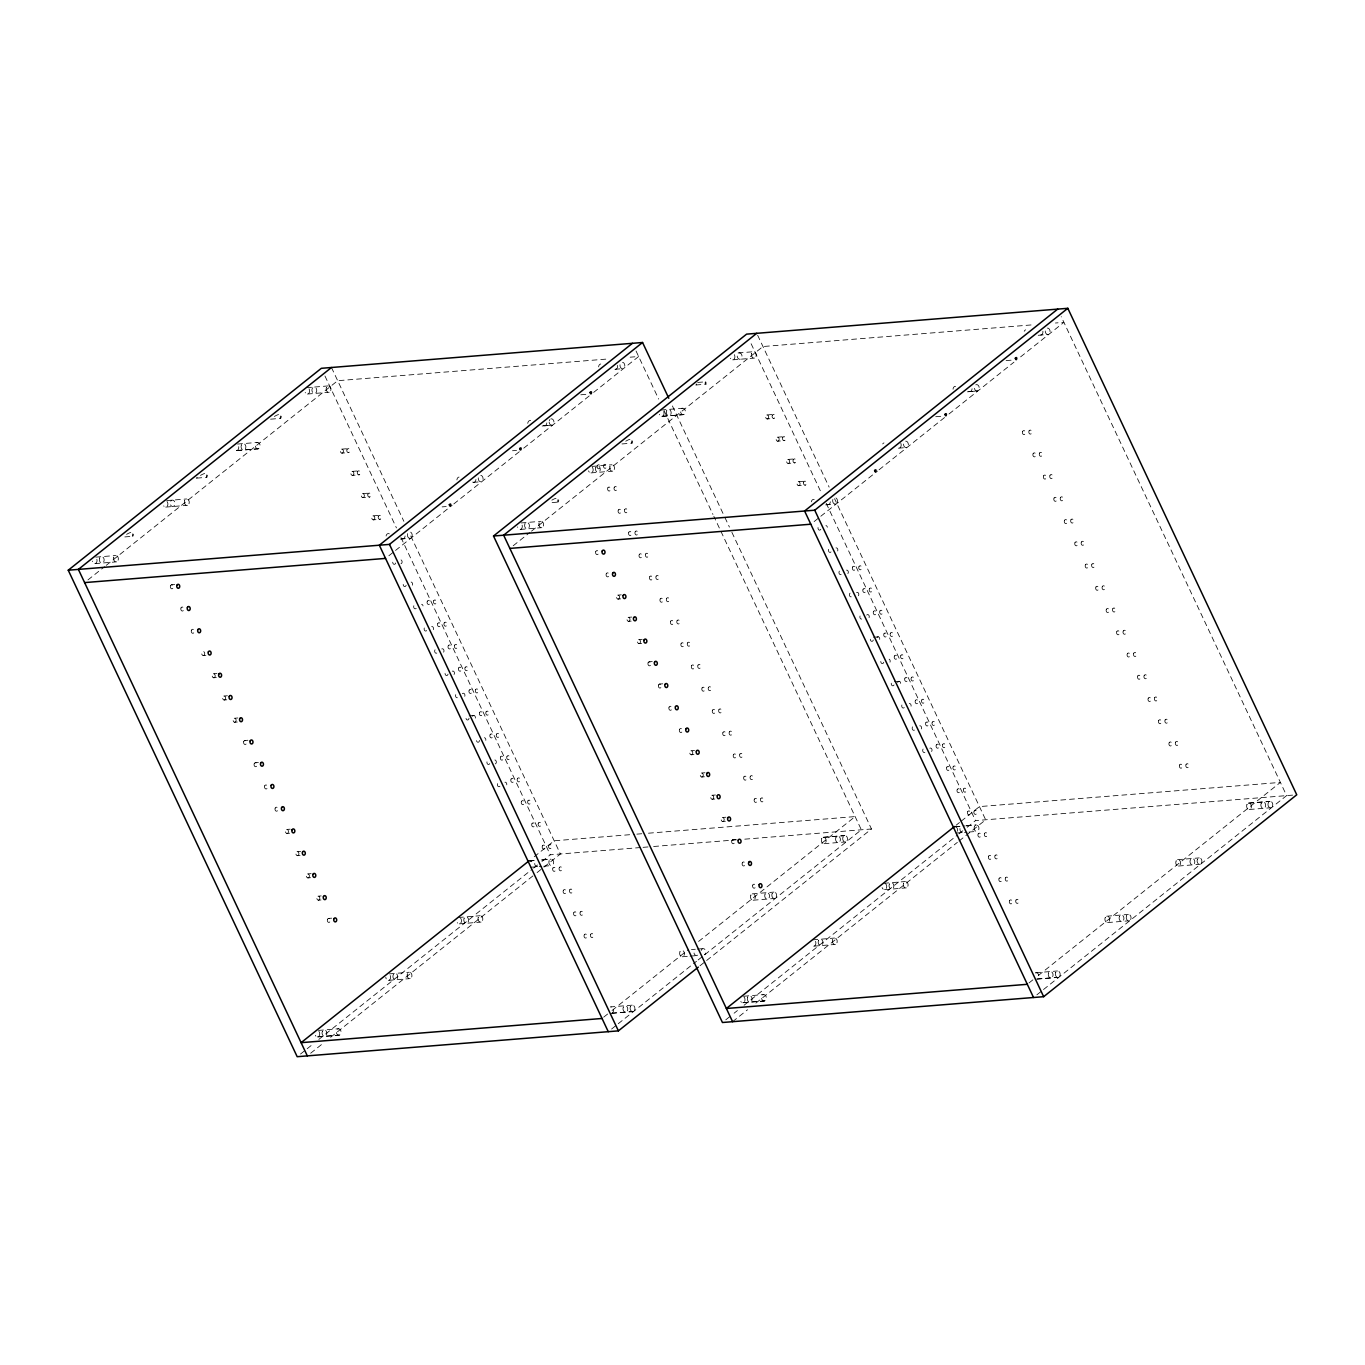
<?xml version="1.0" encoding="UTF-8"?>
<svg xmlns="http://www.w3.org/2000/svg" width="1365" height="1365" viewBox="0 0 1365 1365"><rect width="100%" height="100%" fill="white"/><g stroke="black" fill="none" stroke-linecap="round" stroke-linejoin="round"><path stroke-width="0.75" stroke-dasharray="5 3.75" d="M696.628 383.974L696.099 384.913M197.294 477.682L196.236 478.04M87.94 579.937L104.576 566.663M106.248 565.332L337.684 380.699L606.845 359.063M388.871 555.743L393.871 551.767M395.543 550.436L452.139 505.272M453.811 503.941L522.078 449.495M523.75 448.164L592.018 393.7M593.673 392.369L638.632 356.504L630.152 357.186M513.206 545.761L529.859 532.469M531.514 531.139L762.967 346.522L1032.111 324.87M814.137 521.567L819.136 517.574M820.809 516.243L877.422 471.096M879.077 469.765L947.344 415.301M949.016 413.97L1013.956 362.169M1020.611 356.862L1063.898 322.328L1055.418 323.01M534.21 856.725L554.19 840.789L634.725 834.305M300.505 1054.036L305.504 1050.06M307.159 1048.729L312.158 1044.737M318.813 1039.43L531.941 869.42M533.613 868.089L540.267 862.765M541.939 861.452L550.266 854.797L640.936 847.511M310.64 1053.234L322.294 1043.935M330.62 1037.281L535.421 873.907M537.093 872.576L560.401 853.995L409.295 532.862M603.705 1017.147L610.36 1011.84M612.032 1010.51L688.625 949.409M698.607 941.441L855.121 816.594L647.437 833.281M611.588 1029.039L616.571 1025.047M618.243 1023.716L696.508 961.284M698.163 959.953L703.163 955.978M704.835 954.647L861.349 829.801L713.861 516.362M699.972 965.789L704.971 961.796M706.643 960.482L871.484 828.982L730.326 529.006M956.148 825.194L959.476 822.532M961.148 821.201L979.456 806.596L1280.404 782.401L1037.298 976.316M725.771 1019.843L732.425 1014.536M734.097 1013.205L737.424 1010.561M744.079 1005.237L957.223 835.226M958.878 833.896L965.533 828.589M967.205 827.258L975.531 820.604L1294.72 794.959M732.578 1021.685L747.559 1009.742M755.886 1003.104L957.36 842.376M959.032 841.045L985.666 819.802L834.561 498.686M1028.971 982.971L1035.643 977.647M1036.854 994.846L1041.853 990.854M1043.508 989.523L1286.615 795.607L1061.236 316.663M280.456 415.967C278.955 423.918 286.138 409.363 274.365 416.462M206.559 474.918C205.057 482.869 212.223 468.314 200.467 475.412M132.644 533.869C131.159 541.837 138.326 527.265 126.57 534.363M705.722 381.773L704.971 383.121L706.012 384.179L705.961 381.791L697.617 382.439M631.824 440.741C630.323 448.693 637.506 434.121 625.733 441.219M557.927 499.692C556.425 507.643 563.591 493.072 551.835 500.17M306.596 387.677L311.937 387.251M328.351 385.903L313.711 387.114A3.225 2.406 85.4 0 1 316.714 390.919A3.225 2.406 85.4 0 1 313.012 392.864A3.225 2.406 85.4 0 1 313.029 387.472M738.09 352.955L753.617 351.709M307.432 394.041L329.187 392.25M614.915 369.318L623.02 368.635M732.715 359.848L754.453 358.074M1038.236 335.295L1048.286 334.442M270.611 419.174L280.746 418.373M695.877 384.998L706.012 384.179M580.825 394.792L586.916 394.297M1006.107 360.599L1014.212 359.933M237.51 444.069L257.49 442.431M661.001 410.029L682.756 408.237M236.981 450.501L258.326 448.778M545.027 425.744L552.143 425.163M662.247 416.308L683.592 414.602M970.31 391.55L977.425 390.97M236.572 450.569L257.917 448.863A3.225 2.406 85.4 0 0 259.674 443.915A3.225 2.406 85.4 0 0 255.511 444.154A3.225 2.406 85.4 0 0 257.917 448.863M542.11 425.999L551.801 425.232M661.837 416.376L683.183 414.67A3.225 2.406 85.4 0 0 684.94 409.722A3.225 2.406 85.4 0 0 680.777 409.961A3.225 2.406 85.4 0 0 683.183 414.67M967.376 391.823L977.084 391.038M341.557 449.153L348.348 448.607M766.823 414.96L773.614 414.414M341.864 453.129A2.013 1.502 85.4 0 0 343.229 450.245A2.013 1.502 85.4 0 0 340.619 450.006A2.013 1.502 85.4 0 0 341.864 453.129L348.672 452.583M767.147 418.953A2.013 1.502 85.4 0 0 768.495 416.069A2.013 1.502 85.4 0 0 765.884 415.813A2.013 1.502 85.4 0 0 767.147 418.953L773.938 418.407M512.506 450.74L516.55 450.416M935.742 416.717L941.816 416.24M196.714 478.125L206.849 477.323M621.979 443.949L632.114 443.13M352.016 471.403L358.807 470.857M777.282 437.21L784.073 436.663M352.341 475.378A2.013 1.502 85.4 0 0 353.689 472.495A2.013 1.502 85.4 0 0 351.078 472.239A2.013 1.502 85.4 0 0 352.341 475.378L359.132 474.832M777.606 441.185A2.013 1.502 85.4 0 0 778.971 438.301A2.013 1.502 85.4 0 0 776.361 438.063A2.013 1.502 85.4 0 0 777.606 441.185L784.397 440.639M166.649 500.597L186.613 498.959M591.915 466.421L611.895 464.765M165.711 507.097L187.449 505.323M473.177 482.391L481.282 481.691M590.977 472.904L612.731 471.13M898.443 448.198L906.548 447.498M362.476 493.635L369.284 493.089M787.759 459.442L794.549 458.896M362.8 497.611A2.013 1.502 85.4 0 0 364.165 494.727A2.013 1.502 85.4 0 0 361.554 494.488A2.013 1.502 85.4 0 0 362.8 497.611L369.591 497.065M788.066 463.418A2.013 1.502 85.4 0 0 789.431 460.534A2.013 1.502 85.4 0 0 786.82 460.295A2.013 1.502 85.4 0 0 788.066 463.418L794.857 462.871M442.141 506.876L446.201 506.552M372.952 515.868L379.743 515.322M798.218 481.691L805.009 481.145M124.829 536.923L132.951 536.274M552.125 502.576L558.217 502.081M373.259 519.86A2.013 1.502 85.4 0 0 374.624 516.977A2.013 1.502 85.4 0 0 372.014 516.721A2.013 1.502 85.4 0 0 373.259 519.86L380.067 519.314M798.542 485.667A2.013 1.502 85.4 0 0 799.89 482.783A2.013 1.502 85.4 0 0 797.279 482.528A2.013 1.502 85.4 0 0 798.542 485.667L805.333 485.121M95.789 557.142L115.752 555.487M521.055 522.949L541.018 521.311M94.85 563.626L116.588 561.851M400.372 539.073L410.421 538.22M520.116 529.449L541.854 527.658M825.637 504.879L835.687 504.026M171.478 584.834L174.686 584.578M617.68 595.123L621.263 594.833M617.987 599.099A2.013 1.502 85.4 0 0 619.352 596.215A2.013 1.502 85.4 0 0 616.741 595.959A2.013 1.502 85.4 0 0 617.987 599.099L621.587 598.808M628.139 617.355L631.739 617.065M203.197 655.524A2.013 1.502 85.4 0 0 204.545 652.641A2.013 1.502 85.4 0 0 201.935 652.402A2.013 1.502 85.4 0 0 203.197 655.524L206.78 655.234M628.463 621.331A2.013 1.502 85.4 0 0 629.811 618.447A2.013 1.502 85.4 0 0 627.2 618.208A2.013 1.502 85.4 0 0 628.463 621.331L632.046 621.041M213.332 673.781L216.933 673.508M638.598 639.605L642.198 639.315M213.657 677.774A2.013 1.502 85.4 0 0 215.022 674.89A2.013 1.502 85.4 0 0 212.411 674.634A2.013 1.502 85.4 0 0 213.657 677.774L217.24 677.484M638.922 643.58A2.013 1.502 85.4 0 0 640.287 640.697A2.013 1.502 85.4 0 0 637.677 640.441A2.013 1.502 85.4 0 0 638.922 643.58L642.13 643.325M873.464 637.199L878.258 636.824M223.809 696.031L227.392 695.74M649.075 661.837L652.265 661.581M224.116 700.006A2.013 1.502 85.4 0 0 225.481 697.123A2.013 1.502 85.4 0 0 222.87 696.867A2.013 1.502 85.4 0 0 224.116 700.006L227.716 699.716M234.268 718.263L237.851 717.973M659.534 684.07L662.742 683.814M234.592 722.239A2.013 1.502 85.4 0 0 235.94 719.355A2.013 1.502 85.4 0 0 233.33 719.116A2.013 1.502 85.4 0 0 234.592 722.239L237.783 721.983M469.116 715.874L473.928 715.482M894.399 681.681L899.194 681.289M244.727 740.513L247.935 740.257M255.204 762.745L258.394 762.489M690.929 750.801L694.529 750.511M691.253 754.777A2.013 1.502 85.4 0 0 692.601 751.893A2.013 1.502 85.4 0 0 689.99 751.637A2.013 1.502 85.4 0 0 691.253 754.777L694.836 754.487M701.388 773.034L704.988 772.744M701.712 777.009A2.013 1.502 85.4 0 0 703.077 774.126A2.013 1.502 85.4 0 0 700.467 773.887A2.013 1.502 85.4 0 0 701.712 777.009L705.313 776.719M286.599 829.459L290.182 829.169M711.865 795.266L715.448 794.993M286.906 833.435A2.013 1.502 85.4 0 0 288.271 830.551A2.013 1.502 85.4 0 0 285.66 830.312A2.013 1.502 85.4 0 0 286.906 833.435L290.506 833.145M712.172 799.259A2.013 1.502 85.4 0 0 713.537 796.375A2.013 1.502 85.4 0 0 710.926 796.119A2.013 1.502 85.4 0 0 712.172 799.259L715.379 798.986M297.058 851.709L300.641 851.419M722.324 817.516L725.924 817.226M297.382 855.684A2.013 1.502 85.4 0 0 298.73 852.801A2.013 1.502 85.4 0 0 296.12 852.545A2.013 1.502 85.4 0 0 297.382 855.684L300.965 855.394M722.648 821.491A2.013 1.502 85.4 0 0 723.996 818.608A2.013 1.502 85.4 0 0 721.385 818.369A2.013 1.502 85.4 0 0 722.648 821.491L725.839 821.235M636.841 834.134L645.321 833.452M307.517 873.941L311.118 873.651M732.783 839.748L735.991 839.492M643.052 847.341L651.532 846.658M653.647 846.488L736.298 839.85M744.778 839.168L871.484 828.982M307.842 877.917A2.013 1.502 85.4 0 0 309.207 875.033A2.013 1.502 85.4 0 0 306.596 874.794A2.013 1.502 85.4 0 0 307.842 877.917L311.049 877.661M529.722 860.888L533.596 860.581M541.359 859.967L551.068 859.182M823.487 837.274L844.833 835.568M954.988 826.712L964.68 825.927M966.625 825.774L976.333 824.989M1248.753 803.081L1270.098 801.374M529.313 860.974L534.653 860.53M542.519 859.899L550.658 859.25M823.146 837.342L844.491 835.619M954.579 826.781L959.919 826.354M965.755 825.876L975.924 825.057M1248.412 803.149L1269.757 801.443M530.558 867.253L541.786 866.383M543.731 866.229L551.887 865.529M824.033 843.689L845.72 841.915M955.824 833.06L967.051 832.189M968.996 832.036L977.169 831.353M1249.299 809.496L1270.986 807.722M317.994 896.174L321.185 895.918M318.301 900.166A2.013 1.502 85.4 0 0 319.666 897.283A2.013 1.502 85.4 0 0 317.055 897.027A2.013 1.502 85.4 0 0 318.301 900.166L321.509 899.91M328.453 918.423L331.661 918.167M458.452 917.502L480.19 915.71M752.269 893.87L773.955 892.096M883.718 883.309L905.456 881.517M1177.551 859.677L1199.238 857.903M459.288 923.849L481.026 922.075M753.173 900.218L774.859 898.443M884.554 889.656L906.292 887.881M1178.439 866.041L1200.125 864.25M389.366 973.876L409.329 972.238M691.458 949.562L695.331 949.255M697.276 949.085L703.094 948.624M812.857 939.837L834.595 938.045M1106.674 916.222L1128.36 914.431M388.411 980.377L410.165 978.603M682.312 956.763L688.131 956.285M690.076 956.131L697.822 955.5M813.694 946.184L835.431 944.409M1107.578 922.569L1129.264 920.778M318.489 1030.421L338.469 1028.766M632.234 1005.152L610.547 1006.926A3.225 2.406 85.4 0 1 612.476 1012.864M743.771 996.228L763.735 994.59M1035.813 972.75L1057.5 970.959M317.96 1036.837L339.305 1035.131M611.776 1013.222L633.121 1011.499M743.225 1002.661L764.571 1000.937M1037.059 979.029L1058.404 977.323M317.55 1036.905L338.895 1035.199A3.225 2.406 85.4 0 0 340.653 1030.268A3.225 2.406 85.4 0 0 336.49 1030.49A3.225 2.406 85.4 0 0 338.895 1035.199M611.435 1013.291L632.78 1011.567M742.816 1002.729L764.161 1001.006A3.225 2.406 85.4 0 0 765.919 996.075A3.225 2.406 85.4 0 0 761.755 996.313A3.225 2.406 85.4 0 0 764.161 1001.006M1036.717 979.097L1058.063 977.374M757.626 335.193L829.135 487.134M751.125 343.741L821.713 493.721M826.235 503.344L975.531 820.604M672.416 405.951L723.996 515.543M724.9 517.471L729.422 527.095M636.039 350.993L658.664 399.075M664.09 410.609L712.957 514.434M331.473 367.509L403.869 521.328M324.955 376.006L396.447 527.914M400.969 537.537L550.266 854.797M309.036 388.837A3.225 2.406 85.4 0 1 308.678 393.478A3.225 2.406 85.4 0 1 305.197 392.438M96.847 559.292A3.225 2.406 85.4 0 1 95.413 563.506A3.225 2.406 85.4 0 1 92.291 561.1M238.687 446.679A3.225 2.406 85.4 0 1 237.135 450.45A3.225 2.406 85.4 0 1 234.149 448.488M170.744 501.177A3.225 2.406 85.4 0 1 174.754 501.996A3.225 2.406 85.4 0 1 172.724 506.534A3.225 2.406 85.4 0 1 170.352 502.013M167.008 501.501A3.225 2.406 85.4 0 1 167.23 506.227A3.225 2.406 85.4 0 1 163.681 505.886M537.656 866.673A3.225 2.406 85.4 0 1 535.182 861.383M530.473 861.008A3.225 2.406 85.4 0 1 531.446 861.707M318.864 1031.309A3.225 2.406 85.4 0 1 318.949 1036.189A3.225 2.406 85.4 0 1 315.315 1035.318M460.585 918.236A3.225 2.406 85.4 0 1 460.807 922.979A3.225 2.406 85.4 0 1 457.258 922.638M390.219 975.548A3.225 2.406 85.4 0 1 388.991 980.258A3.225 2.406 85.4 0 1 385.8 977.306M504.931 782.23A2.013 1.502 85.4 0 1 506.739 784.858M494.864 759.964A2.013 1.502 85.4 0 1 496.331 762.114A2.013 1.502 85.4 0 1 494.778 763.973M484.387 737.731A2.013 1.502 85.4 0 1 485.804 740.376M472.597 716.369A2.013 1.502 85.4 0 1 475.105 716.386A2.013 1.502 85.4 0 1 474.252 719.457M462.394 693.727A2.013 1.502 85.4 0 1 464.646 694.137A2.013 1.502 85.4 0 1 464.151 697.054M452.242 671.205A2.013 1.502 85.4 0 1 453.999 674.532M441.765 648.955A2.013 1.502 85.4 0 1 443.54 652.282M431.681 626.552A2.013 1.502 85.4 0 1 433.319 629.657M421.597 604.286A2.013 1.502 85.4 0 1 423.031 605.906M411.138 582.053A2.013 1.502 85.4 0 1 412.384 585.175M401.054 559.906A2.013 1.502 85.4 0 1 400.986 563.779M395.679 562.977A2.013 1.502 85.4 0 1 393.939 564.274A2.013 1.502 85.4 0 1 392.728 562.005A2.013 1.502 85.4 0 1 394.263 560.315M406.139 585.227A2.013 1.502 85.4 0 1 403.613 585.875A2.013 1.502 85.4 0 1 404.347 582.599M416.206 608.329A2.013 1.502 85.4 0 1 413.953 607.92A2.013 1.502 85.4 0 1 414.448 605.002M426.665 630.562A2.013 1.502 85.4 0 1 424.413 630.152A2.013 1.502 85.4 0 1 424.907 627.235M436.817 653.084A2.013 1.502 85.4 0 1 435.06 649.774M448.01 674.173A2.013 1.502 85.4 0 1 445.946 675.317A2.013 1.502 85.4 0 1 445.263 672.399M499.914 786.24A2.013 1.502 85.4 0 1 497.662 785.831A2.013 1.502 85.4 0 1 498.157 782.913M489.711 763.615A2.013 1.502 85.4 0 1 487.203 763.581A2.013 1.502 85.4 0 1 488.056 760.51M479.456 740.393A2.013 1.502 85.4 0 1 478.04 742.253A2.013 1.502 85.4 0 1 476.47 740.444A2.013 1.502 85.4 0 1 477.596 738.277M468.997 718.144A2.013 1.502 85.4 0 1 467.444 720.003A2.013 1.502 85.4 0 1 465.977 717.854A2.013 1.502 85.4 0 1 467.53 715.994M457.377 697.737A2.013 1.502 85.4 0 1 455.739 694.631M617.611 365.376A3.225 2.406 85.4 0 1 614.404 368.994M622.525 362.288A3.225 2.406 85.4 0 1 624.795 365.974A3.225 2.406 85.4 0 1 622.031 368.635A3.225 2.406 85.4 0 1 620.034 364.711M405.098 535.984A3.225 2.406 85.4 0 1 401.156 538.049M410.66 532.145A3.225 2.406 85.4 0 1 411.821 536.957A3.225 2.406 85.4 0 1 408.084 537.247A3.225 2.406 85.4 0 1 408.493 532.299M546.819 422.911A3.225 2.406 85.4 0 1 542.895 424.993M550.914 418.884A3.225 2.406 85.4 0 1 553.934 421.836A3.225 2.406 85.4 0 1 551.426 425.215A3.225 2.406 85.4 0 1 549.174 421.239M549.276 420.727A3.225 2.406 85.4 0 1 549.89 419.55M475.958 479.456A3.225 2.406 85.4 0 1 472.682 482.067M480.804 475.344A3.225 2.406 85.4 0 1 483.056 479.03A3.225 2.406 85.4 0 1 480.309 481.709A3.225 2.406 85.4 0 1 478.296 477.767M697.566 955.176A3.225 2.406 85.4 0 1 694.393 950.262M701.132 950.535A3.225 2.406 85.4 0 1 705.023 949.596A3.225 2.406 85.4 0 1 704.374 954.818M598.638 366.878A3.225 2.406 85.4 0 1 600.771 363.994M386.09 536.018A3.225 2.406 85.4 0 1 389.332 533.851M527.777 423.406A3.225 2.406 85.4 0 1 530.661 420.625M456.917 479.934A3.225 2.406 85.4 0 1 459.05 477.068M1042.877 331.2A3.225 2.406 85.4 0 1 1039.021 334.271M1024.228 331.303A3.225 2.406 85.4 0 1 1025.695 329.869M830.364 501.791A3.225 2.406 85.4 0 1 825.927 503.071M811.356 501.825A3.225 2.406 85.4 0 1 814.205 499.488M972.085 388.735A3.225 2.406 85.4 0 1 968.16 390.8M953.043 389.213A3.225 2.406 85.4 0 1 955.585 386.346M900.849 443.318A3.225 2.406 85.4 0 1 897.3 447.328M882.728 443.932A3.225 2.406 85.4 0 1 883.974 442.925M738.994 352.921A3.225 2.406 85.4 0 1 741.98 356.726A3.225 2.406 85.4 0 1 738.294 358.671A3.225 2.406 85.4 0 1 738.294 353.279M592.291 467.308A3.225 2.406 85.4 0 1 592.205 472.358A3.225 2.406 85.4 0 1 588.537 470.823M663.646 411.548A3.225 2.406 85.4 0 1 662.759 416.069A3.225 2.406 85.4 0 1 659.414 414.295M522.113 525.115A3.225 2.406 85.4 0 1 520.679 529.313A3.225 2.406 85.4 0 1 517.574 526.907M734.302 354.644A3.225 2.406 85.4 0 1 733.943 359.302A3.225 2.406 85.4 0 1 730.463 358.261M905.66 441.151A3.225 2.406 85.4 0 1 908.339 444.478A3.225 2.406 85.4 0 1 905.712 447.549A3.225 2.406 85.4 0 1 903.579 443.574M975.787 384.845A3.225 2.406 85.4 0 1 979.217 387.95A3.225 2.406 85.4 0 1 975.838 390.714A3.225 2.406 85.4 0 1 975.173 385.357M835.943 497.952A3.225 2.406 85.4 0 1 837.086 502.781A3.225 2.406 85.4 0 1 833.367 503.054A3.225 2.406 85.4 0 1 833.759 498.106M1047.382 328.095A3.225 2.406 85.4 0 1 1050.043 331.934A3.225 2.406 85.4 0 1 1046.682 334.169A3.225 2.406 85.4 0 1 1045.795 329.153M962.188 832.548A3.225 2.406 85.4 0 1 960.448 827.207M1035.438 972.904A3.225 2.406 85.4 0 1 1038.304 978.04M815.502 941.372A3.225 2.406 85.4 0 1 814.922 945.638A3.225 2.406 85.4 0 1 811.663 944.972M885.578 883.769A3.225 2.406 85.4 0 1 885.919 888.973A3.225 2.406 85.4 0 1 882.114 887.574M743.84 996.825A3.225 2.406 85.4 0 1 744.454 1001.688A3.225 2.406 85.4 0 1 740.786 1001.501M955.329 826.712A3.225 2.406 85.4 0 1 956.729 827.531M957.019 827.924A3.225 2.406 85.4 0 1 957.445 831.217M929.838 748.208A2.013 1.502 85.4 0 1 931.595 751.535M919.737 725.805A2.013 1.502 85.4 0 1 921.375 728.91M909.278 703.572A2.013 1.502 85.4 0 1 911.069 706.2M897.709 682.636A2.013 1.502 85.4 0 1 899.774 681.493A2.013 1.502 85.4 0 1 900.439 684.428M889.127 659.159A2.013 1.502 85.4 0 1 889.98 662.179M876.944 637.694A2.013 1.502 85.4 0 1 879.452 637.711A2.013 1.502 85.4 0 1 878.582 640.799M866.724 615.069A2.013 1.502 85.4 0 1 868.976 615.479A2.013 1.502 85.4 0 1 868.481 618.379M856.572 592.529A2.013 1.502 85.4 0 1 858.346 595.857M846.488 570.126A2.013 1.502 85.4 0 1 847.87 573.624M836.011 547.894A2.013 1.502 85.4 0 1 837.649 550.982M825.944 525.61A2.013 1.502 85.4 0 1 827.361 527.248M820.792 529.262A2.013 1.502 85.4 0 1 818.283 529.245A2.013 1.502 85.4 0 1 819.154 526.156M831.012 551.904A2.013 1.502 85.4 0 1 828.743 551.477A2.013 1.502 85.4 0 1 829.238 548.576M841.147 574.426A2.013 1.502 85.4 0 1 839.39 571.099M851.248 596.829A2.013 1.502 85.4 0 1 849.388 594.713A2.013 1.502 85.4 0 1 851.316 592.956M861.707 619.062A2.013 1.502 85.4 0 1 860.069 615.973M873.276 639.997A2.013 1.502 85.4 0 1 871.535 641.277A2.013 1.502 85.4 0 1 870.324 639.025A2.013 1.502 85.4 0 1 871.86 637.336M924.873 752.337A2.013 1.502 85.4 0 1 923.115 749.01M914.413 730.104A2.013 1.502 85.4 0 1 912.366 729.166A2.013 1.502 85.4 0 1 912.963 726.487M904.261 707.565A2.013 1.502 85.4 0 1 902.009 707.155A2.013 1.502 85.4 0 1 902.504 704.238M894.041 684.94A2.013 1.502 85.4 0 1 891.533 684.923A2.013 1.502 85.4 0 1 892.403 681.835M883.735 662.23A2.013 1.502 85.4 0 1 881.995 663.527A2.013 1.502 85.4 0 1 880.8 661.257A2.013 1.502 85.4 0 1 882.319 659.568M99.73 557.961A3.225 2.406 85.4 0 0 101.607 563.045A3.225 2.406 85.4 0 0 103.894 558.524A3.225 2.406 85.4 0 0 99.73 557.961M241.451 444.905A3.225 2.406 85.4 0 0 243.345 449.989A3.225 2.406 85.4 0 0 245.615 445.468A3.225 2.406 85.4 0 0 241.451 444.905M322.43 1031.24A3.225 2.406 85.4 0 0 324.324 1036.325A3.225 2.406 85.4 0 0 326.593 1031.821A3.225 2.406 85.4 0 0 322.43 1031.24M464.168 918.184A3.225 2.406 85.4 0 0 466.045 923.269A3.225 2.406 85.4 0 0 468.332 918.747A3.225 2.406 85.4 0 0 464.168 918.184M393.291 974.712A3.225 2.406 85.4 0 0 395.185 979.797A3.225 2.406 85.4 0 0 397.471 975.275A3.225 2.406 85.4 0 0 393.291 974.712M378.412 516.209A2.013 1.502 85.4 0 0 379.675 519.331A2.013 1.502 85.4 0 0 381.023 516.448A2.013 1.502 85.4 0 0 378.412 516.209M367.953 493.976A2.013 1.502 85.4 0 0 369.198 497.099A2.013 1.502 85.4 0 0 370.563 494.215A2.013 1.502 85.4 0 0 367.953 493.976M357.494 471.727A2.013 1.502 85.4 0 0 358.739 474.866A2.013 1.502 85.4 0 0 360.104 471.983A2.013 1.502 85.4 0 0 357.494 471.727M347.017 449.495A2.013 1.502 85.4 0 0 348.28 452.617A2.013 1.502 85.4 0 0 349.628 449.733A2.013 1.502 85.4 0 0 347.017 449.495M327.515 919.276A2.013 1.502 85.4 0 0 328.777 922.399A2.013 1.502 85.4 0 0 330.125 919.515A2.013 1.502 85.4 0 0 327.515 919.276M275.201 808.08A2.013 1.502 85.4 0 0 276.447 811.202A2.013 1.502 85.4 0 0 277.812 808.319A2.013 1.502 85.4 0 0 275.201 808.08M264.725 785.831A2.013 1.502 85.4 0 0 265.987 788.97A2.013 1.502 85.4 0 0 267.335 786.086A2.013 1.502 85.4 0 0 264.725 785.831M254.265 763.598A2.013 1.502 85.4 0 0 255.511 766.721A2.013 1.502 85.4 0 0 256.876 763.837A2.013 1.502 85.4 0 0 254.265 763.598M243.806 741.349A2.013 1.502 85.4 0 0 245.052 744.488A2.013 1.502 85.4 0 0 246.417 741.605A2.013 1.502 85.4 0 0 243.806 741.349M191.475 630.152A2.013 1.502 85.4 0 0 192.721 633.292A2.013 1.502 85.4 0 0 194.086 630.408A2.013 1.502 85.4 0 0 191.475 630.152M181.016 607.92A2.013 1.502 85.4 0 0 182.262 611.042A2.013 1.502 85.4 0 0 183.627 608.159A2.013 1.502 85.4 0 0 181.016 607.92M170.54 585.67A2.013 1.502 85.4 0 0 171.802 588.81A2.013 1.502 85.4 0 0 173.15 585.926A2.013 1.502 85.4 0 0 170.54 585.67M835.977 837.462A3.225 2.406 85.4 0 0 837.854 842.546A3.225 2.406 85.4 0 0 840.14 838.025A3.225 2.406 85.4 0 0 835.977 837.462M843.092 836.882A3.225 2.406 85.4 0 0 844.969 841.966A3.225 2.406 85.4 0 0 847.255 837.462A3.225 2.406 85.4 0 0 843.092 836.882M623.378 1007.046A3.225 2.406 85.4 0 0 625.255 1012.13A3.225 2.406 85.4 0 0 627.542 1007.626A3.225 2.406 85.4 0 0 623.378 1007.046M630.494 1006.483A3.225 2.406 85.4 0 0 632.37 1011.567A3.225 2.406 85.4 0 0 634.657 1007.046A3.225 2.406 85.4 0 0 630.494 1006.483M765.1 893.99A3.225 2.406 85.4 0 0 766.994 899.074A3.225 2.406 85.4 0 0 769.28 894.553A3.225 2.406 85.4 0 0 765.1 893.99M772.215 893.41A3.225 2.406 85.4 0 0 774.109 898.494A3.225 2.406 85.4 0 0 776.395 893.99A3.225 2.406 85.4 0 0 772.215 893.41M584.339 934.752A2.013 1.502 85.4 0 0 585.329 938.045A2.013 1.502 85.4 0 0 586.933 935.4A2.013 1.502 85.4 0 0 584.339 934.752M573.88 912.52A2.013 1.502 85.4 0 0 574.87 915.796A2.013 1.502 85.4 0 0 576.474 913.151A2.013 1.502 85.4 0 0 573.88 912.52M563.421 890.27A2.013 1.502 85.4 0 0 564.393 893.563A2.013 1.502 85.4 0 0 565.997 890.918A2.013 1.502 85.4 0 0 563.421 890.27M552.944 868.038A2.013 1.502 85.4 0 0 553.934 871.314A2.013 1.502 85.4 0 0 555.538 868.686A2.013 1.502 85.4 0 0 552.944 868.038M542.485 845.805A2.013 1.502 85.4 0 0 543.475 849.081A2.013 1.502 85.4 0 0 545.079 846.437A2.013 1.502 85.4 0 0 542.485 845.805M532.026 823.556A2.013 1.502 85.4 0 0 532.998 826.849A2.013 1.502 85.4 0 0 534.602 824.204A2.013 1.502 85.4 0 0 532.026 823.556M521.549 801.323A2.013 1.502 85.4 0 0 522.539 804.599A2.013 1.502 85.4 0 0 524.143 801.955A2.013 1.502 85.4 0 0 521.549 801.323M511.09 779.074A2.013 1.502 85.4 0 0 512.08 782.367A2.013 1.502 85.4 0 0 513.684 779.722A2.013 1.502 85.4 0 0 511.09 779.074M500.631 756.841A2.013 1.502 85.4 0 0 501.603 760.117A2.013 1.502 85.4 0 0 503.207 757.49A2.013 1.502 85.4 0 0 500.631 756.841M490.154 734.609A2.013 1.502 85.4 0 0 491.144 737.885A2.013 1.502 85.4 0 0 492.748 735.24A2.013 1.502 85.4 0 0 490.154 734.609M479.695 712.359A2.013 1.502 85.4 0 0 480.685 715.652A2.013 1.502 85.4 0 0 482.272 713.008A2.013 1.502 85.4 0 0 479.695 712.359M469.236 690.127A2.013 1.502 85.4 0 0 470.208 693.403A2.013 1.502 85.4 0 0 471.812 690.758A2.013 1.502 85.4 0 0 469.236 690.127M458.759 667.877A2.013 1.502 85.4 0 0 459.749 671.171A2.013 1.502 85.4 0 0 461.353 668.526A2.013 1.502 85.4 0 0 458.759 667.877M448.3 645.645A2.013 1.502 85.4 0 0 449.29 648.921A2.013 1.502 85.4 0 0 450.877 646.293A2.013 1.502 85.4 0 0 448.3 645.645M437.841 623.413A2.013 1.502 85.4 0 0 438.813 626.689A2.013 1.502 85.4 0 0 440.417 624.044A2.013 1.502 85.4 0 0 437.841 623.413M427.364 601.163A2.013 1.502 85.4 0 0 428.354 604.456A2.013 1.502 85.4 0 0 429.958 601.811A2.013 1.502 85.4 0 0 427.364 601.163M754.418 799.088A2.013 1.502 85.4 0 0 755.408 802.364A2.013 1.502 85.4 0 0 757.012 799.719A2.013 1.502 85.4 0 0 754.418 799.088M743.959 776.839A2.013 1.502 85.4 0 0 744.932 780.132A2.013 1.502 85.4 0 0 746.536 777.487A2.013 1.502 85.4 0 0 743.959 776.839M733.5 754.606A2.013 1.502 85.4 0 0 734.472 757.882A2.013 1.502 85.4 0 0 736.076 755.237A2.013 1.502 85.4 0 0 733.5 754.606M723.023 732.357A2.013 1.502 85.4 0 0 724.013 735.65A2.013 1.502 85.4 0 0 725.617 733.005A2.013 1.502 85.4 0 0 723.023 732.357M712.564 710.124A2.013 1.502 85.4 0 0 713.537 713.4A2.013 1.502 85.4 0 0 715.141 710.773A2.013 1.502 85.4 0 0 712.564 710.124M702.105 687.892A2.013 1.502 85.4 0 0 703.077 691.168A2.013 1.502 85.4 0 0 704.681 688.523A2.013 1.502 85.4 0 0 702.105 687.892M691.628 665.642A2.013 1.502 85.4 0 0 692.618 668.935A2.013 1.502 85.4 0 0 694.222 666.291A2.013 1.502 85.4 0 0 691.628 665.642M681.169 643.41A2.013 1.502 85.4 0 0 682.142 646.686A2.013 1.502 85.4 0 0 683.746 644.041A2.013 1.502 85.4 0 0 681.169 643.41M670.71 621.16A2.013 1.502 85.4 0 0 671.682 624.453A2.013 1.502 85.4 0 0 673.286 621.809A2.013 1.502 85.4 0 0 670.71 621.16M660.233 598.928A2.013 1.502 85.4 0 0 661.223 602.204A2.013 1.502 85.4 0 0 662.827 599.576A2.013 1.502 85.4 0 0 660.233 598.928M649.774 576.695A2.013 1.502 85.4 0 0 650.747 579.971A2.013 1.502 85.4 0 0 652.351 577.327A2.013 1.502 85.4 0 0 649.774 576.695M639.315 554.446A2.013 1.502 85.4 0 0 640.287 557.739A2.013 1.502 85.4 0 0 641.891 555.094A2.013 1.502 85.4 0 0 639.315 554.446M628.838 532.214A2.013 1.502 85.4 0 0 629.828 535.49A2.013 1.502 85.4 0 0 631.432 532.845A2.013 1.502 85.4 0 0 628.838 532.214M618.379 509.964A2.013 1.502 85.4 0 0 619.352 513.257A2.013 1.502 85.4 0 0 620.956 510.612A2.013 1.502 85.4 0 0 618.379 509.964M607.92 487.732A2.013 1.502 85.4 0 0 608.892 491.008A2.013 1.502 85.4 0 0 610.496 488.38A2.013 1.502 85.4 0 0 607.92 487.732M597.443 465.499A2.013 1.502 85.4 0 0 598.433 468.775A2.013 1.502 85.4 0 0 600.037 466.13A2.013 1.502 85.4 0 0 597.443 465.499M433.78 600.651A2.013 1.502 85.4 0 0 434.753 603.927A2.013 1.502 85.4 0 0 436.356 601.3A2.013 1.502 85.4 0 0 433.78 600.651M444.239 622.884A2.013 1.502 85.4 0 0 445.212 626.177A2.013 1.502 85.4 0 0 446.816 623.532A2.013 1.502 85.4 0 0 444.239 622.884M454.699 645.133A2.013 1.502 85.4 0 0 455.688 648.409A2.013 1.502 85.4 0 0 457.292 645.764A2.013 1.502 85.4 0 0 454.699 645.133M465.175 667.366A2.013 1.502 85.4 0 0 466.147 670.659A2.013 1.502 85.4 0 0 467.751 668.014A2.013 1.502 85.4 0 0 465.175 667.366M475.634 689.615A2.013 1.502 85.4 0 0 476.624 692.891A2.013 1.502 85.4 0 0 478.211 690.246A2.013 1.502 85.4 0 0 475.634 689.615M486.094 711.847A2.013 1.502 85.4 0 0 487.083 715.124A2.013 1.502 85.4 0 0 488.687 712.496A2.013 1.502 85.4 0 0 486.094 711.847M496.57 734.08A2.013 1.502 85.4 0 0 497.543 737.373A2.013 1.502 85.4 0 0 499.146 734.728A2.013 1.502 85.4 0 0 496.57 734.08M507.029 756.329A2.013 1.502 85.4 0 0 508.019 759.605A2.013 1.502 85.4 0 0 509.606 756.961A2.013 1.502 85.4 0 0 507.029 756.329M517.489 778.562A2.013 1.502 85.4 0 0 518.478 781.855A2.013 1.502 85.4 0 0 520.082 779.21A2.013 1.502 85.4 0 0 517.489 778.562M527.965 800.811A2.013 1.502 85.4 0 0 528.938 804.087A2.013 1.502 85.4 0 0 530.541 801.443A2.013 1.502 85.4 0 0 527.965 800.811M538.424 823.044A2.013 1.502 85.4 0 0 539.414 826.32A2.013 1.502 85.4 0 0 541.001 823.692A2.013 1.502 85.4 0 0 538.424 823.044M590.755 934.24A2.013 1.502 85.4 0 0 591.728 937.516A2.013 1.502 85.4 0 0 593.331 934.888A2.013 1.502 85.4 0 0 590.755 934.24M580.279 912.008A2.013 1.502 85.4 0 0 581.268 915.284A2.013 1.502 85.4 0 0 582.872 912.639A2.013 1.502 85.4 0 0 580.279 912.008M569.819 889.758A2.013 1.502 85.4 0 0 570.809 893.051A2.013 1.502 85.4 0 0 572.396 890.407A2.013 1.502 85.4 0 0 569.819 889.758M559.36 867.526A2.013 1.502 85.4 0 0 560.332 870.802A2.013 1.502 85.4 0 0 561.936 868.157A2.013 1.502 85.4 0 0 559.36 867.526M548.884 845.276A2.013 1.502 85.4 0 0 549.873 848.569A2.013 1.502 85.4 0 0 551.477 845.925A2.013 1.502 85.4 0 0 548.884 845.276M760.817 798.576A2.013 1.502 85.4 0 0 761.807 801.852A2.013 1.502 85.4 0 0 763.41 799.207A2.013 1.502 85.4 0 0 760.817 798.576M750.358 776.327A2.013 1.502 85.4 0 0 751.347 779.62A2.013 1.502 85.4 0 0 752.951 776.975A2.013 1.502 85.4 0 0 750.358 776.327M739.898 754.094A2.013 1.502 85.4 0 0 740.871 757.37A2.013 1.502 85.4 0 0 742.475 754.726A2.013 1.502 85.4 0 0 739.898 754.094M729.422 731.845A2.013 1.502 85.4 0 0 730.412 735.138A2.013 1.502 85.4 0 0 732.015 732.493A2.013 1.502 85.4 0 0 729.422 731.845M718.963 709.612A2.013 1.502 85.4 0 0 719.952 712.888A2.013 1.502 85.4 0 0 721.556 710.244A2.013 1.502 85.4 0 0 718.963 709.612M708.503 687.38A2.013 1.502 85.4 0 0 709.476 690.656A2.013 1.502 85.4 0 0 711.08 688.011A2.013 1.502 85.4 0 0 708.503 687.38M698.027 665.13A2.013 1.502 85.4 0 0 699.017 668.406A2.013 1.502 85.4 0 0 700.62 665.779A2.013 1.502 85.4 0 0 698.027 665.13M687.568 642.898A2.013 1.502 85.4 0 0 688.557 646.174A2.013 1.502 85.4 0 0 690.161 643.529A2.013 1.502 85.4 0 0 687.568 642.898M677.108 620.648A2.013 1.502 85.4 0 0 678.081 623.942A2.013 1.502 85.4 0 0 679.685 621.297A2.013 1.502 85.4 0 0 677.108 620.648M666.632 598.416A2.013 1.502 85.4 0 0 667.621 601.692A2.013 1.502 85.4 0 0 669.225 599.047A2.013 1.502 85.4 0 0 666.632 598.416M656.173 576.167A2.013 1.502 85.4 0 0 657.162 579.46A2.013 1.502 85.4 0 0 658.766 576.815A2.013 1.502 85.4 0 0 656.173 576.167M645.713 553.934A2.013 1.502 85.4 0 0 646.686 557.21A2.013 1.502 85.4 0 0 648.29 554.582A2.013 1.502 85.4 0 0 645.713 553.934M635.237 531.702A2.013 1.502 85.4 0 0 636.226 534.978A2.013 1.502 85.4 0 0 637.83 532.333A2.013 1.502 85.4 0 0 635.237 531.702M624.778 509.452A2.013 1.502 85.4 0 0 625.767 512.745A2.013 1.502 85.4 0 0 627.371 510.1A2.013 1.502 85.4 0 0 624.778 509.452M614.318 487.22A2.013 1.502 85.4 0 0 615.291 490.496A2.013 1.502 85.4 0 0 616.895 487.851A2.013 1.502 85.4 0 0 614.318 487.22M603.842 464.97A2.013 1.502 85.4 0 0 604.832 468.263A2.013 1.502 85.4 0 0 606.435 465.619A2.013 1.502 85.4 0 0 603.842 464.97M326.372 387.626A3.225 2.406 85.4 0 0 328.777 392.318A3.225 2.406 85.4 0 0 330.535 387.387A3.225 2.406 85.4 0 0 326.372 387.626M113.79 557.21A3.225 2.406 85.4 0 0 116.179 561.919A3.225 2.406 85.4 0 0 117.936 556.988A3.225 2.406 85.4 0 0 113.79 557.21M184.65 500.682A3.225 2.406 85.4 0 0 187.056 505.391A3.225 2.406 85.4 0 0 188.814 500.443A3.225 2.406 85.4 0 0 184.65 500.682M549.088 860.906A3.225 2.406 85.4 0 0 551.494 865.598A3.225 2.406 85.4 0 0 553.252 860.667A3.225 2.406 85.4 0 0 549.088 860.906M478.228 917.434A3.225 2.406 85.4 0 0 480.634 922.143A3.225 2.406 85.4 0 0 482.374 917.195A3.225 2.406 85.4 0 0 478.228 917.434M407.35 973.962A3.225 2.406 85.4 0 0 409.756 978.671A3.225 2.406 85.4 0 0 411.513 973.723A3.225 2.406 85.4 0 0 407.35 973.962M821.747 838.605A3.225 2.406 85.4 0 0 823.624 843.689A3.225 2.406 85.4 0 0 825.91 839.168A3.225 2.406 85.4 0 0 821.747 838.605M750.869 895.133A3.225 2.406 85.4 0 0 752.763 900.218A3.225 2.406 85.4 0 0 755.05 895.696A3.225 2.406 85.4 0 0 750.869 895.133M680.009 951.661A3.225 2.406 85.4 0 0 681.903 956.746A3.225 2.406 85.4 0 0 684.172 952.224A3.225 2.406 85.4 0 0 680.009 951.661M751.654 353.433A3.225 2.406 85.4 0 0 754.043 358.142A3.225 2.406 85.4 0 0 755.8 353.194A3.225 2.406 85.4 0 0 751.654 353.433M524.996 523.768A3.225 2.406 85.4 0 0 526.873 528.852A3.225 2.406 85.4 0 0 529.159 524.348A3.225 2.406 85.4 0 0 524.996 523.768M539.056 523.034A3.225 2.406 85.4 0 0 541.461 527.726A3.225 2.406 85.4 0 0 543.219 522.795A3.225 2.406 85.4 0 0 539.056 523.034M666.717 410.711A3.225 2.406 85.4 0 0 668.611 415.796A3.225 2.406 85.4 0 0 670.898 411.274A3.225 2.406 85.4 0 0 666.717 410.711M595.857 467.239A3.225 2.406 85.4 0 0 597.751 472.324A3.225 2.406 85.4 0 0 600.02 467.82A3.225 2.406 85.4 0 0 595.857 467.239M609.916 466.489A3.225 2.406 85.4 0 0 612.322 471.198A3.225 2.406 85.4 0 0 614.079 466.267A3.225 2.406 85.4 0 0 609.916 466.489M974.354 826.712A3.225 2.406 85.4 0 0 976.76 831.421A3.225 2.406 85.4 0 0 978.517 826.473A3.225 2.406 85.4 0 0 974.354 826.712M747.696 997.064A3.225 2.406 85.4 0 0 749.59 1002.132A3.225 2.406 85.4 0 0 751.876 997.627A3.225 2.406 85.4 0 0 747.696 997.064M889.434 883.991A3.225 2.406 85.4 0 0 891.311 889.076A3.225 2.406 85.4 0 0 893.597 884.554A3.225 2.406 85.4 0 0 889.434 883.991M903.494 883.24A3.225 2.406 85.4 0 0 905.899 887.95A3.225 2.406 85.4 0 0 907.657 883.001A3.225 2.406 85.4 0 0 903.494 883.24M818.573 940.519A3.225 2.406 85.4 0 0 820.45 945.604A3.225 2.406 85.4 0 0 822.737 941.099A3.225 2.406 85.4 0 0 818.573 940.519M832.633 939.768A3.225 2.406 85.4 0 0 835.022 944.478A3.225 2.406 85.4 0 0 836.779 939.547A3.225 2.406 85.4 0 0 832.633 939.768M1261.243 803.268A3.225 2.406 85.4 0 0 1263.12 808.353A3.225 2.406 85.4 0 0 1265.406 803.831A3.225 2.406 85.4 0 0 1261.243 803.268M1247.013 804.412A3.225 2.406 85.4 0 0 1248.89 809.496A3.225 2.406 85.4 0 0 1251.176 804.975A3.225 2.406 85.4 0 0 1247.013 804.412M1048.644 972.87A3.225 2.406 85.4 0 0 1050.538 977.937A3.225 2.406 85.4 0 0 1052.807 973.433A3.225 2.406 85.4 0 0 1048.644 972.87M1190.382 859.796A3.225 2.406 85.4 0 0 1192.259 864.881A3.225 2.406 85.4 0 0 1194.546 860.36A3.225 2.406 85.4 0 0 1190.382 859.796M1176.152 860.94A3.225 2.406 85.4 0 0 1178.029 866.024A3.225 2.406 85.4 0 0 1180.315 861.503A3.225 2.406 85.4 0 0 1176.152 860.94M1119.505 916.324A3.225 2.406 85.4 0 0 1121.399 921.409A3.225 2.406 85.4 0 0 1123.685 916.905A3.225 2.406 85.4 0 0 1119.505 916.324M1105.275 917.468A3.225 2.406 85.4 0 0 1107.169 922.552A3.225 2.406 85.4 0 0 1109.455 918.048A3.225 2.406 85.4 0 0 1105.275 917.468M1126.62 915.761A3.225 2.406 85.4 0 0 1128.514 920.846A3.225 2.406 85.4 0 0 1130.8 916.324A3.225 2.406 85.4 0 0 1126.62 915.761M1197.48 859.233A3.225 2.406 85.4 0 0 1199.374 864.301A3.225 2.406 85.4 0 0 1201.661 859.796A3.225 2.406 85.4 0 0 1197.48 859.233M1055.759 972.29A3.225 2.406 85.4 0 0 1057.653 977.374A3.225 2.406 85.4 0 0 1059.923 972.853A3.225 2.406 85.4 0 0 1055.759 972.29M1268.358 802.705A3.225 2.406 85.4 0 0 1270.235 807.773A3.225 2.406 85.4 0 0 1272.521 803.268A3.225 2.406 85.4 0 0 1268.358 802.705M1009.622 900.559A2.013 1.502 85.4 0 0 1010.595 903.852A2.013 1.502 85.4 0 0 1012.199 901.207A2.013 1.502 85.4 0 0 1009.622 900.559M999.146 878.326A2.013 1.502 85.4 0 0 1000.135 881.602A2.013 1.502 85.4 0 0 1001.739 878.975A2.013 1.502 85.4 0 0 999.146 878.326M988.687 856.094A2.013 1.502 85.4 0 0 989.659 859.37A2.013 1.502 85.4 0 0 991.263 856.725A2.013 1.502 85.4 0 0 988.687 856.094M978.227 833.844A2.013 1.502 85.4 0 0 979.2 837.137A2.013 1.502 85.4 0 0 980.804 834.493A2.013 1.502 85.4 0 0 978.227 833.844M967.751 811.612A2.013 1.502 85.4 0 0 968.74 814.888A2.013 1.502 85.4 0 0 970.344 812.243A2.013 1.502 85.4 0 0 967.751 811.612M957.292 789.362A2.013 1.502 85.4 0 0 958.264 792.656A2.013 1.502 85.4 0 0 959.868 790.011A2.013 1.502 85.4 0 0 957.292 789.362M946.832 767.13A2.013 1.502 85.4 0 0 947.805 770.406A2.013 1.502 85.4 0 0 949.409 767.778A2.013 1.502 85.4 0 0 946.832 767.13M936.356 744.898A2.013 1.502 85.4 0 0 937.346 748.174A2.013 1.502 85.4 0 0 938.949 745.529A2.013 1.502 85.4 0 0 936.356 744.898M925.897 722.648A2.013 1.502 85.4 0 0 926.869 725.941A2.013 1.502 85.4 0 0 928.473 723.296A2.013 1.502 85.4 0 0 925.897 722.648M915.437 700.416A2.013 1.502 85.4 0 0 916.41 703.692A2.013 1.502 85.4 0 0 918.014 701.047A2.013 1.502 85.4 0 0 915.437 700.416M904.961 678.166A2.013 1.502 85.4 0 0 905.951 681.459A2.013 1.502 85.4 0 0 907.554 678.814A2.013 1.502 85.4 0 0 904.961 678.166M894.502 655.934A2.013 1.502 85.4 0 0 895.474 659.21A2.013 1.502 85.4 0 0 897.078 656.582A2.013 1.502 85.4 0 0 894.502 655.934M884.042 633.701A2.013 1.502 85.4 0 0 885.015 636.977A2.013 1.502 85.4 0 0 886.619 634.333A2.013 1.502 85.4 0 0 884.042 633.701M873.566 611.452A2.013 1.502 85.4 0 0 874.555 614.745A2.013 1.502 85.4 0 0 876.159 612.1A2.013 1.502 85.4 0 0 873.566 611.452M863.107 589.219A2.013 1.502 85.4 0 0 864.079 592.495A2.013 1.502 85.4 0 0 865.683 589.851A2.013 1.502 85.4 0 0 863.107 589.219M852.647 566.97A2.013 1.502 85.4 0 0 853.62 570.263A2.013 1.502 85.4 0 0 855.224 567.618A2.013 1.502 85.4 0 0 852.647 566.97M1179.684 764.895A2.013 1.502 85.4 0 0 1180.674 768.171A2.013 1.502 85.4 0 0 1182.278 765.526A2.013 1.502 85.4 0 0 1179.684 764.895M1169.225 742.645A2.013 1.502 85.4 0 0 1170.215 745.938A2.013 1.502 85.4 0 0 1171.818 743.294A2.013 1.502 85.4 0 0 1169.225 742.645M1158.766 720.413A2.013 1.502 85.4 0 0 1159.738 723.689A2.013 1.502 85.4 0 0 1161.342 721.061A2.013 1.502 85.4 0 0 1158.766 720.413M1148.289 698.18A2.013 1.502 85.4 0 0 1149.279 701.456A2.013 1.502 85.4 0 0 1150.883 698.812A2.013 1.502 85.4 0 0 1148.289 698.18M1137.83 675.931A2.013 1.502 85.4 0 0 1138.82 679.224A2.013 1.502 85.4 0 0 1140.423 676.579A2.013 1.502 85.4 0 0 1137.83 675.931M1127.371 653.699A2.013 1.502 85.4 0 0 1128.343 656.975A2.013 1.502 85.4 0 0 1129.947 654.33A2.013 1.502 85.4 0 0 1127.371 653.699M1116.894 631.449A2.013 1.502 85.4 0 0 1117.884 634.742A2.013 1.502 85.4 0 0 1119.488 632.097A2.013 1.502 85.4 0 0 1116.894 631.449M1106.435 609.217A2.013 1.502 85.4 0 0 1107.425 612.493A2.013 1.502 85.4 0 0 1109.028 609.865A2.013 1.502 85.4 0 0 1106.435 609.217M1095.976 586.984A2.013 1.502 85.4 0 0 1096.948 590.26A2.013 1.502 85.4 0 0 1098.552 587.615A2.013 1.502 85.4 0 0 1095.976 586.984M1085.499 564.735A2.013 1.502 85.4 0 0 1086.489 568.028A2.013 1.502 85.4 0 0 1088.093 565.383A2.013 1.502 85.4 0 0 1085.499 564.735M1075.04 542.502A2.013 1.502 85.4 0 0 1076.03 545.778A2.013 1.502 85.4 0 0 1077.633 543.134A2.013 1.502 85.4 0 0 1075.04 542.502M1064.581 520.253A2.013 1.502 85.4 0 0 1065.553 523.546A2.013 1.502 85.4 0 0 1067.157 520.901A2.013 1.502 85.4 0 0 1064.581 520.253M1054.104 498.02A2.013 1.502 85.4 0 0 1055.094 501.296A2.013 1.502 85.4 0 0 1056.698 498.669A2.013 1.502 85.4 0 0 1054.104 498.02M1043.645 475.788A2.013 1.502 85.4 0 0 1044.635 479.064A2.013 1.502 85.4 0 0 1046.238 476.419A2.013 1.502 85.4 0 0 1043.645 475.788M1033.186 453.538A2.013 1.502 85.4 0 0 1034.158 456.831A2.013 1.502 85.4 0 0 1035.762 454.187A2.013 1.502 85.4 0 0 1033.186 453.538M1022.709 431.306A2.013 1.502 85.4 0 0 1023.699 434.582A2.013 1.502 85.4 0 0 1025.303 431.937A2.013 1.502 85.4 0 0 1022.709 431.306M859.046 566.458A2.013 1.502 85.4 0 0 860.018 569.751A2.013 1.502 85.4 0 0 861.622 567.106A2.013 1.502 85.4 0 0 859.046 566.458M869.505 588.707A2.013 1.502 85.4 0 0 870.495 591.983A2.013 1.502 85.4 0 0 872.099 589.339A2.013 1.502 85.4 0 0 869.505 588.707M879.964 610.94A2.013 1.502 85.4 0 0 880.954 614.216A2.013 1.502 85.4 0 0 882.558 611.588A2.013 1.502 85.4 0 0 879.964 610.94M890.441 633.172A2.013 1.502 85.4 0 0 891.413 636.465A2.013 1.502 85.4 0 0 893.017 633.821A2.013 1.502 85.4 0 0 890.441 633.172M900.9 655.422A2.013 1.502 85.4 0 0 901.89 658.698A2.013 1.502 85.4 0 0 903.494 656.053A2.013 1.502 85.4 0 0 900.9 655.422M911.359 677.654A2.013 1.502 85.4 0 0 912.349 680.947A2.013 1.502 85.4 0 0 913.953 678.303A2.013 1.502 85.4 0 0 911.359 677.654M921.836 699.904A2.013 1.502 85.4 0 0 922.808 703.18A2.013 1.502 85.4 0 0 924.412 700.535A2.013 1.502 85.4 0 0 921.836 699.904M932.295 722.136A2.013 1.502 85.4 0 0 933.285 725.412A2.013 1.502 85.4 0 0 934.888 722.785A2.013 1.502 85.4 0 0 932.295 722.136M942.754 744.369A2.013 1.502 85.4 0 0 943.744 747.662A2.013 1.502 85.4 0 0 945.348 745.017A2.013 1.502 85.4 0 0 942.754 744.369M953.231 766.618A2.013 1.502 85.4 0 0 954.203 769.894A2.013 1.502 85.4 0 0 955.807 767.249A2.013 1.502 85.4 0 0 953.231 766.618M963.69 788.851A2.013 1.502 85.4 0 0 964.68 792.144A2.013 1.502 85.4 0 0 966.284 789.499A2.013 1.502 85.4 0 0 963.69 788.851M1016.021 900.047A2.013 1.502 85.4 0 0 1016.993 903.34A2.013 1.502 85.4 0 0 1018.597 900.695A2.013 1.502 85.4 0 0 1016.021 900.047M1005.544 877.814A2.013 1.502 85.4 0 0 1006.534 881.09A2.013 1.502 85.4 0 0 1008.138 878.446A2.013 1.502 85.4 0 0 1005.544 877.814M995.085 855.565A2.013 1.502 85.4 0 0 996.075 858.858A2.013 1.502 85.4 0 0 997.679 856.213A2.013 1.502 85.4 0 0 995.085 855.565M984.626 833.332A2.013 1.502 85.4 0 0 985.598 836.609A2.013 1.502 85.4 0 0 987.202 833.981A2.013 1.502 85.4 0 0 984.626 833.332M974.149 811.1A2.013 1.502 85.4 0 0 975.139 814.376A2.013 1.502 85.4 0 0 976.743 811.731A2.013 1.502 85.4 0 0 974.149 811.1M1186.1 764.383A2.013 1.502 85.4 0 0 1187.072 767.659A2.013 1.502 85.4 0 0 1188.676 765.014A2.013 1.502 85.4 0 0 1186.1 764.383M1175.623 742.133A2.013 1.502 85.4 0 0 1176.613 745.427A2.013 1.502 85.4 0 0 1178.217 742.782A2.013 1.502 85.4 0 0 1175.623 742.133M1165.164 719.901A2.013 1.502 85.4 0 0 1166.154 723.177A2.013 1.502 85.4 0 0 1167.74 720.532A2.013 1.502 85.4 0 0 1165.164 719.901M1154.705 697.669A2.013 1.502 85.4 0 0 1155.677 700.945A2.013 1.502 85.4 0 0 1157.281 698.3A2.013 1.502 85.4 0 0 1154.705 697.669M1144.228 675.419A2.013 1.502 85.4 0 0 1145.218 678.712A2.013 1.502 85.4 0 0 1146.822 676.067A2.013 1.502 85.4 0 0 1144.228 675.419M1133.769 653.187A2.013 1.502 85.4 0 0 1134.759 656.463A2.013 1.502 85.4 0 0 1136.345 653.818A2.013 1.502 85.4 0 0 1133.769 653.187M1123.31 630.937A2.013 1.502 85.4 0 0 1124.282 634.23A2.013 1.502 85.4 0 0 1125.886 631.586A2.013 1.502 85.4 0 0 1123.31 630.937M1112.833 608.705A2.013 1.502 85.4 0 0 1113.823 611.981A2.013 1.502 85.4 0 0 1115.427 609.336A2.013 1.502 85.4 0 0 1112.833 608.705M1102.374 586.455A2.013 1.502 85.4 0 0 1103.364 589.748A2.013 1.502 85.4 0 0 1104.95 587.104A2.013 1.502 85.4 0 0 1102.374 586.455M1091.915 564.223A2.013 1.502 85.4 0 0 1092.887 567.499A2.013 1.502 85.4 0 0 1094.491 564.871A2.013 1.502 85.4 0 0 1091.915 564.223M1081.438 541.99A2.013 1.502 85.4 0 0 1082.428 545.266A2.013 1.502 85.4 0 0 1084.032 542.622A2.013 1.502 85.4 0 0 1081.438 541.99M1070.979 519.741A2.013 1.502 85.4 0 0 1071.969 523.034A2.013 1.502 85.4 0 0 1073.555 520.389A2.013 1.502 85.4 0 0 1070.979 519.741M1060.52 497.508A2.013 1.502 85.4 0 0 1061.492 500.784A2.013 1.502 85.4 0 0 1063.096 498.14A2.013 1.502 85.4 0 0 1060.52 497.508M1050.043 475.259A2.013 1.502 85.4 0 0 1051.033 478.552A2.013 1.502 85.4 0 0 1052.637 475.907A2.013 1.502 85.4 0 0 1050.043 475.259M1039.584 453.026A2.013 1.502 85.4 0 0 1040.574 456.302A2.013 1.502 85.4 0 0 1042.16 453.675A2.013 1.502 85.4 0 0 1039.584 453.026M1029.125 430.794A2.013 1.502 85.4 0 0 1030.097 434.07A2.013 1.502 85.4 0 0 1031.701 431.425A2.013 1.502 85.4 0 0 1029.125 430.794M803.695 482.016A2.013 1.502 85.4 0 0 804.941 485.155A2.013 1.502 85.4 0 0 806.288 482.272A2.013 1.502 85.4 0 0 803.695 482.016M793.219 459.783A2.013 1.502 85.4 0 0 794.481 462.906A2.013 1.502 85.4 0 0 795.829 460.022A2.013 1.502 85.4 0 0 793.219 459.783M782.759 437.534A2.013 1.502 85.4 0 0 784.005 440.673A2.013 1.502 85.4 0 0 785.37 437.79A2.013 1.502 85.4 0 0 782.759 437.534M772.3 415.301A2.013 1.502 85.4 0 0 773.546 418.424A2.013 1.502 85.4 0 0 774.893 415.54A2.013 1.502 85.4 0 0 772.3 415.301M752.78 885.083A2.013 1.502 85.4 0 0 754.043 888.205A2.013 1.502 85.4 0 0 755.391 885.322A2.013 1.502 85.4 0 0 752.78 885.083M742.321 862.834A2.013 1.502 85.4 0 0 743.567 865.973A2.013 1.502 85.4 0 0 744.932 863.089A2.013 1.502 85.4 0 0 742.321 862.834M731.862 840.601A2.013 1.502 85.4 0 0 733.107 843.724A2.013 1.502 85.4 0 0 734.472 840.84A2.013 1.502 85.4 0 0 731.862 840.601M679.531 729.405A2.013 1.502 85.4 0 0 680.777 732.527A2.013 1.502 85.4 0 0 682.142 729.644A2.013 1.502 85.4 0 0 679.531 729.405M669.072 707.155A2.013 1.502 85.4 0 0 670.317 710.295A2.013 1.502 85.4 0 0 671.682 707.411A2.013 1.502 85.4 0 0 669.072 707.155M658.595 684.923A2.013 1.502 85.4 0 0 659.858 688.062A2.013 1.502 85.4 0 0 661.206 685.179A2.013 1.502 85.4 0 0 658.595 684.923M648.136 662.69A2.013 1.502 85.4 0 0 649.382 665.813A2.013 1.502 85.4 0 0 650.747 662.929A2.013 1.502 85.4 0 0 648.136 662.69M606.282 573.727A2.013 1.502 85.4 0 0 607.527 576.866A2.013 1.502 85.4 0 0 608.892 573.982A2.013 1.502 85.4 0 0 606.282 573.727M595.805 551.494A2.013 1.502 85.4 0 0 597.068 554.617A2.013 1.502 85.4 0 0 598.416 551.733A2.013 1.502 85.4 0 0 595.805 551.494"/><path stroke-width="1.5" d="M698.317 967.12L618.396 1030.865L297.178 1056.698L68.25 570.212L321.338 368.311L642.557 342.496L668.799 398.256M331.473 367.509L78.385 569.393L307.313 1055.879M632.422 343.315L379.334 545.198L608.261 1031.684M68.25 570.212L389.469 544.396L642.557 342.496M493.516 536.018L746.604 334.135L1067.822 308.302L1296.75 794.788L1043.662 996.689L722.443 1022.504L493.516 536.018L814.734 510.203L1067.822 308.302M756.739 333.316L503.651 535.199L732.578 1021.685M1057.687 309.121L804.599 511.005L1033.527 997.491M529.211 860.701L301.102 1042.672L602.033 1018.478M954.476 826.525L726.368 1008.496L1027.316 984.302M84.596 582.599L385.544 558.404M509.879 548.406L810.81 524.211M814.734 510.203L1043.662 996.689M389.469 544.396L618.396 1030.865M449.324 504.709C450.484 509.179 451.986 501.603 449.324 504.709M519.69 448.573C520.833 453.061 522.334 445.485 519.69 448.573M590.038 392.455C591.199 396.925 592.7 389.349 590.038 392.455M874.59 470.515C875.75 475.003 877.251 467.41 874.59 470.515M944.955 414.397C946.099 418.867 947.6 411.292 944.955 414.397M1015.304 358.261C1016.464 362.749 1017.966 355.156 1015.304 358.261M333.93 918.747A2.013 1.502 85.4 0 0 335.176 921.887A2.013 1.502 85.4 0 0 336.524 919.003A2.013 1.502 85.4 0 0 333.93 918.747M323.454 896.515A2.013 1.502 85.4 0 0 324.716 899.637A2.013 1.502 85.4 0 0 326.064 896.754A2.013 1.502 85.4 0 0 323.454 896.515M312.995 874.283A2.013 1.502 85.4 0 0 314.24 877.405A2.013 1.502 85.4 0 0 315.605 874.521A2.013 1.502 85.4 0 0 312.995 874.283M302.535 852.033A2.013 1.502 85.4 0 0 303.781 855.173A2.013 1.502 85.4 0 0 305.129 852.289A2.013 1.502 85.4 0 0 302.535 852.033M292.059 829.801A2.013 1.502 85.4 0 0 293.321 832.923A2.013 1.502 85.4 0 0 294.669 830.039A2.013 1.502 85.4 0 0 292.059 829.801M281.599 807.551A2.013 1.502 85.4 0 0 282.845 810.691A2.013 1.502 85.4 0 0 284.21 807.807A2.013 1.502 85.4 0 0 281.599 807.551M271.14 785.319A2.013 1.502 85.4 0 0 272.386 788.441A2.013 1.502 85.4 0 0 273.734 785.558A2.013 1.502 85.4 0 0 271.14 785.319M260.664 763.086A2.013 1.502 85.4 0 0 261.926 766.209A2.013 1.502 85.4 0 0 263.274 763.325A2.013 1.502 85.4 0 0 260.664 763.086M250.204 740.837A2.013 1.502 85.4 0 0 251.45 743.976A2.013 1.502 85.4 0 0 252.815 741.093A2.013 1.502 85.4 0 0 250.204 740.837M239.745 718.604A2.013 1.502 85.4 0 0 240.991 721.727A2.013 1.502 85.4 0 0 242.339 718.843A2.013 1.502 85.4 0 0 239.745 718.604M229.269 696.355A2.013 1.502 85.4 0 0 230.531 699.494A2.013 1.502 85.4 0 0 231.879 696.611A2.013 1.502 85.4 0 0 229.269 696.355M218.81 674.122A2.013 1.502 85.4 0 0 220.055 677.245A2.013 1.502 85.4 0 0 221.42 674.361A2.013 1.502 85.4 0 0 218.81 674.122M208.35 651.89A2.013 1.502 85.4 0 0 209.596 655.012A2.013 1.502 85.4 0 0 210.944 652.129A2.013 1.502 85.4 0 0 208.35 651.89M197.874 629.64A2.013 1.502 85.4 0 0 199.119 632.78A2.013 1.502 85.4 0 0 200.484 629.896A2.013 1.502 85.4 0 0 197.874 629.64M187.415 607.408A2.013 1.502 85.4 0 0 188.66 610.53A2.013 1.502 85.4 0 0 190.025 607.647A2.013 1.502 85.4 0 0 187.415 607.408M176.955 585.158A2.013 1.502 85.4 0 0 178.201 588.298A2.013 1.502 85.4 0 0 179.549 585.414A2.013 1.502 85.4 0 0 176.955 585.158M759.196 884.571A2.013 1.502 85.4 0 0 760.442 887.694A2.013 1.502 85.4 0 0 761.807 884.81A2.013 1.502 85.4 0 0 759.196 884.571M748.72 862.322A2.013 1.502 85.4 0 0 749.982 865.461A2.013 1.502 85.4 0 0 751.33 862.578A2.013 1.502 85.4 0 0 748.72 862.322M738.26 840.089A2.013 1.502 85.4 0 0 739.506 843.212A2.013 1.502 85.4 0 0 740.871 840.328A2.013 1.502 85.4 0 0 738.26 840.089M727.801 817.84A2.013 1.502 85.4 0 0 729.046 820.979A2.013 1.502 85.4 0 0 730.412 818.096A2.013 1.502 85.4 0 0 727.801 817.84M717.325 795.607A2.013 1.502 85.4 0 0 718.587 798.73A2.013 1.502 85.4 0 0 719.935 795.846A2.013 1.502 85.4 0 0 717.325 795.607M706.865 773.375A2.013 1.502 85.4 0 0 708.111 776.497A2.013 1.502 85.4 0 0 709.476 773.614A2.013 1.502 85.4 0 0 706.865 773.375M696.406 751.125A2.013 1.502 85.4 0 0 697.652 754.265A2.013 1.502 85.4 0 0 699.017 751.381A2.013 1.502 85.4 0 0 696.406 751.125M685.93 728.893A2.013 1.502 85.4 0 0 687.192 732.015A2.013 1.502 85.4 0 0 688.54 729.132A2.013 1.502 85.4 0 0 685.93 728.893M675.47 706.643A2.013 1.502 85.4 0 0 676.716 709.783A2.013 1.502 85.4 0 0 678.081 706.899A2.013 1.502 85.4 0 0 675.47 706.643M665.011 684.411A2.013 1.502 85.4 0 0 666.257 687.533A2.013 1.502 85.4 0 0 667.621 684.65A2.013 1.502 85.4 0 0 665.011 684.411M654.535 662.179A2.013 1.502 85.4 0 0 655.797 665.301A2.013 1.502 85.4 0 0 657.145 662.417A2.013 1.502 85.4 0 0 654.535 662.179M644.075 639.929A2.013 1.502 85.4 0 0 645.321 643.069A2.013 1.502 85.4 0 0 646.686 640.185A2.013 1.502 85.4 0 0 644.075 639.929M633.616 617.697A2.013 1.502 85.4 0 0 634.861 620.819A2.013 1.502 85.4 0 0 636.226 617.936A2.013 1.502 85.4 0 0 633.616 617.697M623.14 595.447A2.013 1.502 85.4 0 0 624.402 598.587A2.013 1.502 85.4 0 0 625.75 595.703A2.013 1.502 85.4 0 0 623.14 595.447M612.68 573.215A2.013 1.502 85.4 0 0 613.926 576.337A2.013 1.502 85.4 0 0 615.291 573.454A2.013 1.502 85.4 0 0 612.68 573.215M602.221 550.982A2.013 1.502 85.4 0 0 603.466 554.105A2.013 1.502 85.4 0 0 604.832 551.221A2.013 1.502 85.4 0 0 602.221 550.982"/></g></svg>
